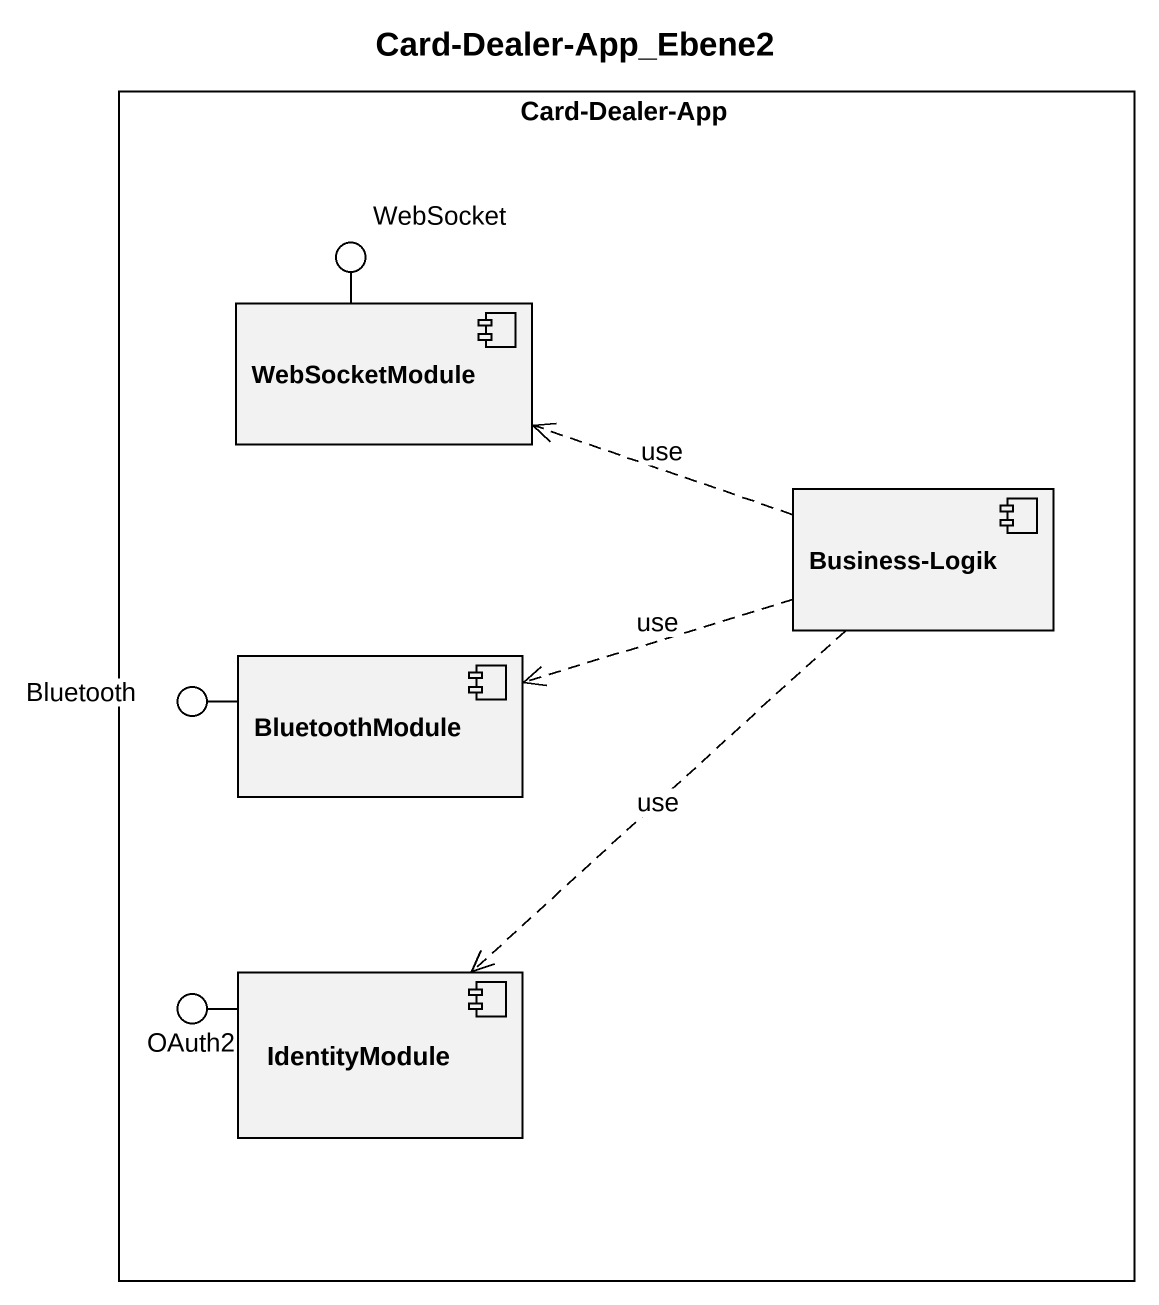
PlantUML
@startuml
title Card-Dealer-App_Ebene2
rectangle "Card-Dealer-App" as Card_Dealer_App {
  component WebSocketModule
  component "Business-Logik" as Business_Logik
  component BluetoothModule
  component IdentityModule
}
() WebSocket
() Bluetooth
() OAuth2
WebSocketModule -up- WebSocket
BluetoothModule -left- Bluetooth
IdentityModule -left- OAuth2
Business_Logik .left.> WebSocketModule : use
Business_Logik .left.> BluetoothModule : use
Business_Logik ..> IdentityModule : use
@enduml
